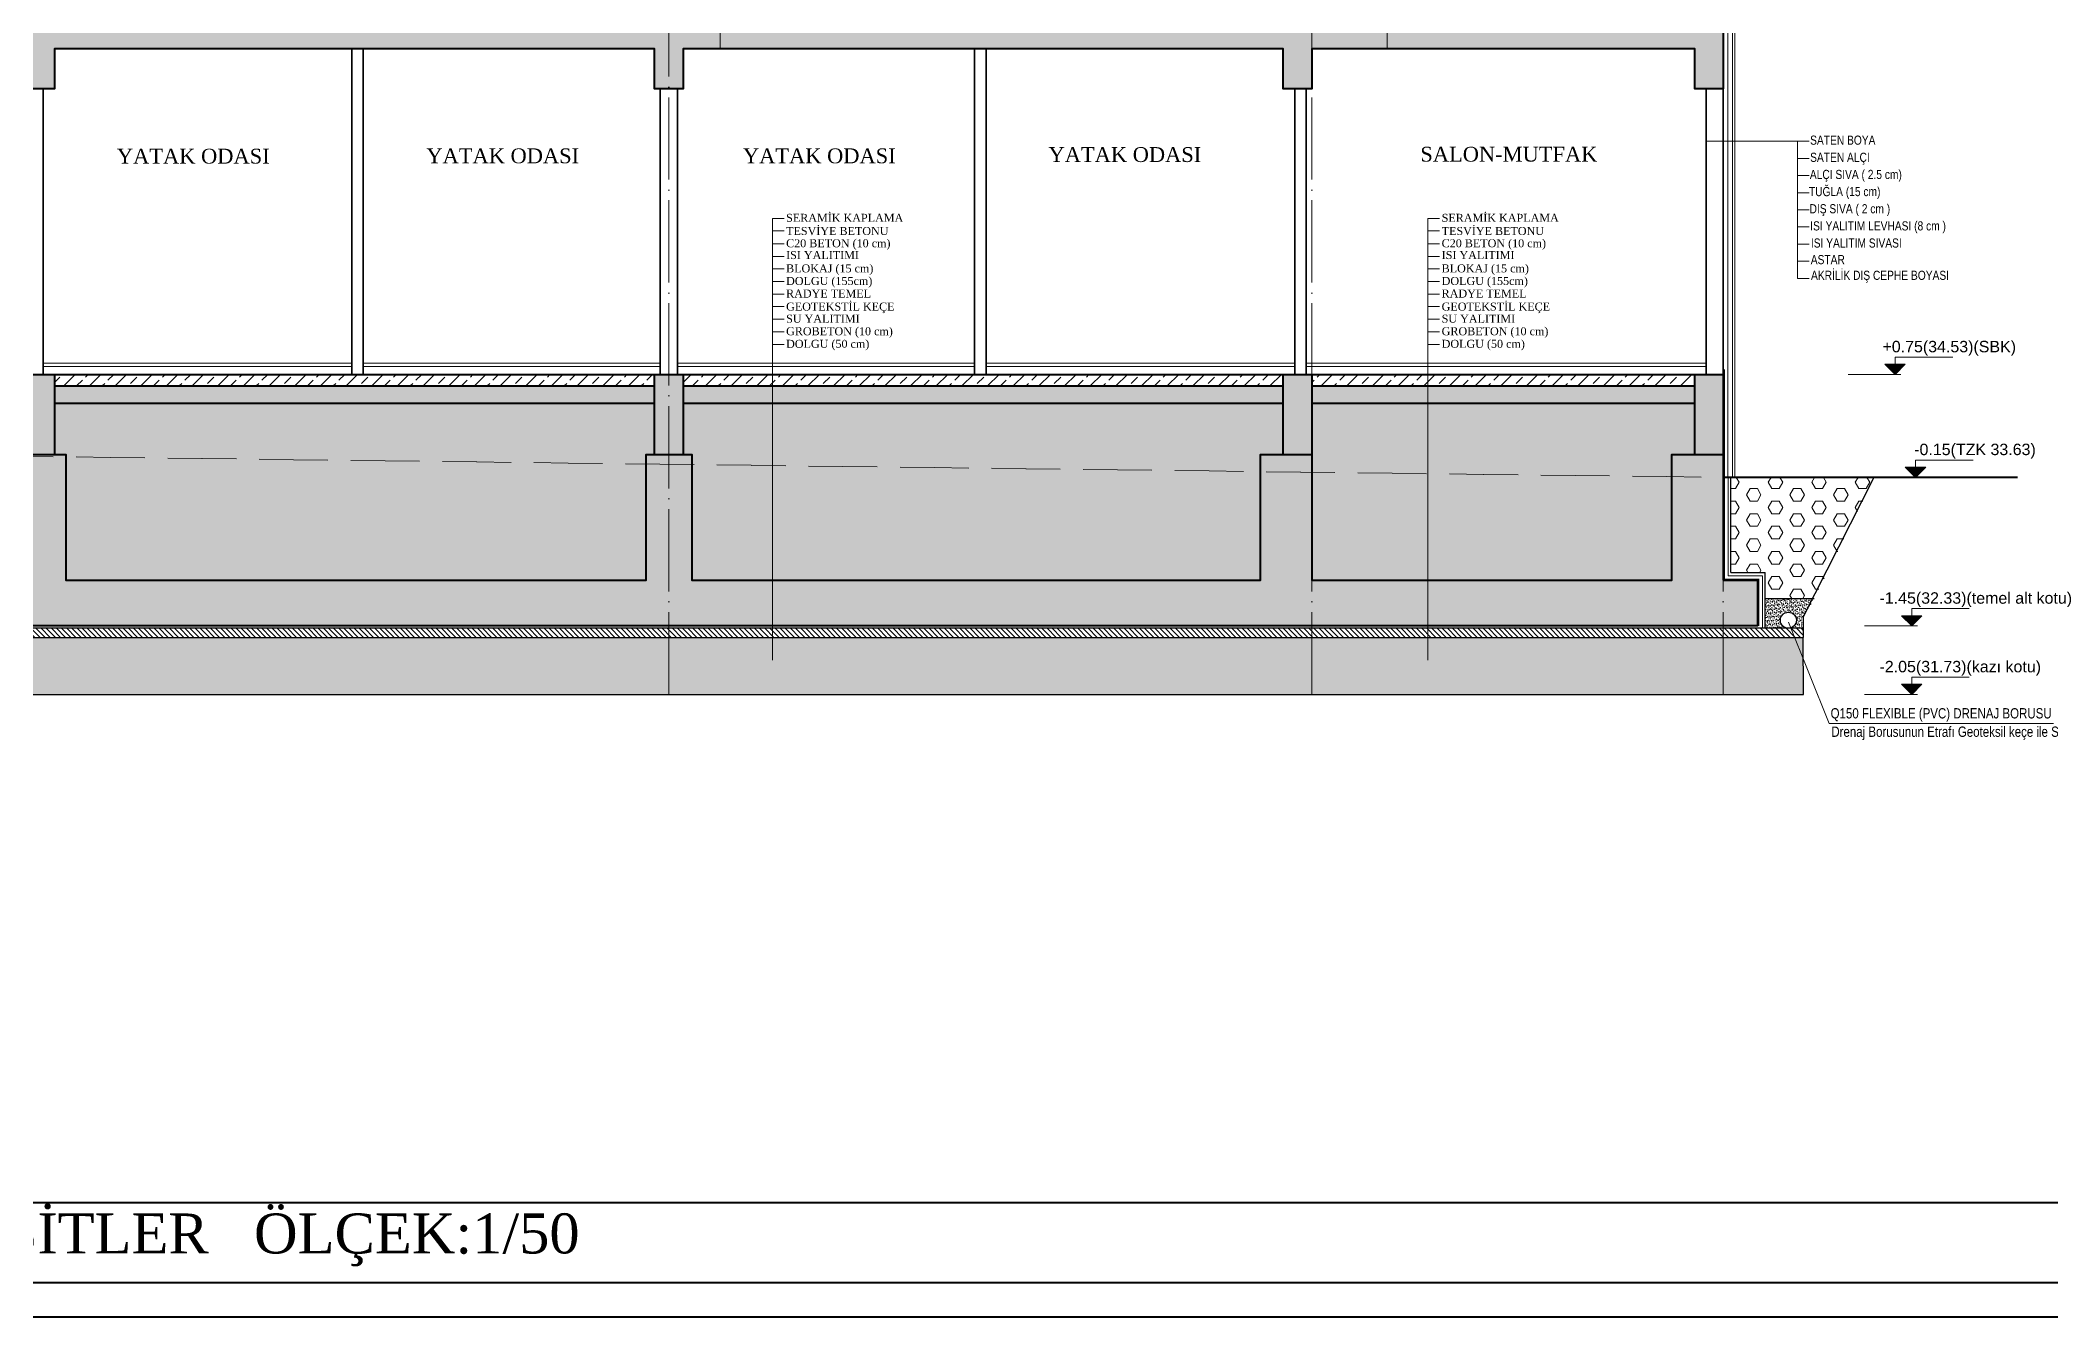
# Model space of a CAD drawing. Header units: millimetres. Extents: x 11587 to 81192, y -36083 to -25300.
# Drawn here: x 52709 to 54468, y -28300 to -27183 of the extents above; entities that cross this region are included whole.
import ezdxf

# ---------------------------------------------------------------- set-up
doc = ezdxf.new("R2010")
doc.units = ezdxf.units.MM
for name, pattern in [('AKS', [30, 24, -3, 0, -3]), ('IZDUSUM1', [20, 7.5, -5, 7.5, 0]), ('STRICHPUNKTX2', [2, 1, -0.5, 0, -0.5])]:
    doc.linetypes.add(name, pattern=pattern)
for name, color, linetype, lineweight in [('A-detay-yalıtım', 193, 'Continuous', 5), ('rtm-aks yeni', 7, 'AKS', 20), ('rtm-antet yazı-03', 233, 'Continuous', 30), ('rtm-antet-02', 140, 'Continuous', 40), ('rtm-beton', 102, 'Continuous', 25), ('rtm-duv tugla', 22, 'Continuous', 35), ('rtm-izdusum-üst kalın', 211, 'IZDUSUM1', 15), ('rtm-kesit katmanı-04', 33, 'Continuous', 25), ('rtm-kplm dos-seramik', 13, 'Continuous', 9), ('rtm-mhl-yazı-adı', 150, 'Continuous', 30), ('rtm-mhl-yazı-malzeme', 253, 'Continuous', 13), ('rtm-olcu-iç 01', 7, 'Continuous', 20), ('rtm-sembol kot yazı', 7, 'Continuous', 20), ('rtm-sembol malzeme cizgisi', 242, 'Continuous', 20), ('rtm-symbol lvl', 242, 'Continuous', 20), ('rtm-sıva', 252, 'Continuous', 15), ('rtm-tarama-betonarme', 51, 'Continuous', 15), ('rtm-tarama-cakil', 8, 'Continuous', 5), ('rtm-tas_betonarme', 50, 'Continuous', 40), ('rtm-ylt-sürme', 4, 'Continuous', 5)]:
    doc.layers.add(name, color=color, linetype=linetype, lineweight=lineweight)
doc.layers.add('Tarama', color=7, linetype='Continuous')
doc.styles.add('A', font='times.ttf', dxfattribs={"height": 20})
doc.styles.add('ARIAL', font='times.ttf')
doc.styles.add('KT-isocpeur', font='arial.ttf', dxfattribs={"height": 10})
doc.styles.get("Standard").update_dxf_attribs({"font": 'arial.ttf'})
doc.linetypes.add('BATTING', pattern='A,0.00254,-2.54,[134,ltypeshp.shx,S=2.54,R=0,X=-2.54,Y=0],-5.08,[134,ltypeshp.shx,S=2.54,R=180,X=2.54,Y=0],-2.54', length=10.16254)
pattern_1 = [(45, (63294.627, 13305.797), (-11.22532, 11.22532), []), (45, (63305.852, 13305.797), (-11.22532, 11.22532), [7.9375, -3.96875])]
pattern_2 = [(45, (16867.01, -6996.657), (-11.22532, 11.22532), []), (45, (16878.235, -6996.657), (-11.22532, 11.22532), [7.9375, -3.96875])]
pattern_3 = [(0, (16867.01, -6996.657), (0, 10.9985226), [6.35, -12.7]), (120, (16867.01, -6996.657), (-9.525, -5.4992613), [6.35, -12.7]), (60, (16873.36, -6996.657), (-9.525, 5.4992613), [6.35, -12.7])]

msp = doc.modelspace()

# ---------------------------------------------------------------- hatches: boundary and pattern name
at = {"layer": 'rtm-olcu-iç 01'}
h = msp.add_hatch(dxfattribs=at)
h.set_pattern_fill('AR-CONC', color=256, scale=0.2, style=0)
h.set_pattern_definition([(50, (-427787.035, -4533345.17), (36.4369338, -3.1878171), [3.81, -41.91]), (355, (-427787.035, -4533345.17), (-7.0486843, 38.21136905), [3.048, -33.52811683]), (100.4514447, (-427783.998, -4533345.435), (29.38824942, 35.02355038), [3.23800176, -35.61804892]), (46.1842, (-427787.035, -4533335.01), (54.2158082, -8.4084656), [5.715, -62.865]), (96.6355576, (-427782.517, -4533335.71), (47.4808268, 49.4852249), [4.8570046, -53.4271216]), (351.1841512, (-427787.035, -4533335.01), (47.4808268, 49.4852249), [4.5719934, -50.2919464]), (21, (-427781.955, -4533337.55), (30.32287825, -20.45303964), [3.81, -41.91]), (326, (-427781.955, -4533337.55), (12.36040567, 36.83759322), [3.048, -33.528]), (71.451445, (-427779.428, -4533339.254), (42.68328386, 16.38455378), [3.23800176, -35.61798752]), (37.5, (-427787.035, -4533345.17), (0.61772065, 16.911007775), [0, -33.1216, 0, -34.036, 0, -33.655]), (7.5, (-427787.035, -4533345.17), (13.3639325, 20.036114964), [0, -19.4056, 0, -32.3596, 0, -12.827]), (327.5, (-427798.363, -4533345.17), (27.118119033, -1.1457488), [0, -12.7, 0, -39.624, 0, -52.578]), (317.5, (-427803.443, -4533345.17), (29.62583628, 5.08529821), [0, -16.51, 0, -26.3144, 0, -37.338])])
h.paths.add_polyline_path([(49256.59, -27755.03), (54251.62, -27755.03), (54251.62, -27705.03), (49256.59, -27705.03)])
at = {"layer": 'rtm-symbol lvl'}
for points in [[(54322.96, -27466.12), (54331.87, -27475.03), (54340.78, -27466.12)], [(54322.96, -27466.12), (54331.87, -27475.03), (54340.78, -27466.12)], [(54340.83, -27556.12), (54349.74, -27565.03), (54358.65, -27556.12)], [(54340.83, -27556.12), (54349.74, -27565.03), (54358.65, -27556.12)], [(54337.52, -27686.12), (54346.43, -27695.03), (54355.34, -27686.12)], [(54337.52, -27686.12), (54346.43, -27695.03), (54355.34, -27686.12)], [(54337.52, -27746.12), (54346.43, -27755.03), (54355.34, -27746.12)], [(54337.52, -27746.12), (54346.43, -27755.03), (54355.34, -27746.12)]]:
    msp.add_hatch(color=256, dxfattribs=at).paths.add_polyline_path(points)
at = {"layer": 'rtm-tarama-betonarme', "ltscale": 1.5}
h = msp.add_hatch(dxfattribs=at)
h.set_pattern_fill('ANSI33', color=256, scale=2.5, style=0)
h.set_pattern_definition(pattern_1)
h.paths.add_polyline_path([(52331.59, -27225.03), (52356.59, -27225.03), (52356.59, -27190.03), (52696.59, -27190.03), (52696.59, -27225.03), (52721.59, -27225.03), (52721.59, -27190.03), (53246.59, -27190.03), (53246.59, -27225.03), (53271.59, -27225.03), (53271.59, -27190.03), (53796.59, -27190.03), (53796.59, -27225.03), (53821.59, -27225.03), (53821.59, -27190.03), (54156.59, -27190.03), (54156.59, -27225.03), (54181.59, -27225.03), (54181.59, -27175.03), (51421.59, -27175.03), (51421.59, -27225.03), (51446.59, -27225.03), (51446.59, -27190.03), (51966.59, -27190.03), (51966.59, -27225.03), (51991.59, -27225.03), (51991.59, -27190.03), (52331.59, -27190.03)])
h = msp.add_hatch(dxfattribs=at)
h.set_pattern_fill('ANSI33', color=256, scale=2.5, style=0)
h.set_pattern_definition([(45, (16867.01, -6966.657), (-11.22532, 11.22532), []), (45, (16878.235, -6966.657), (-11.22532, 11.22532), [7.9375, -3.96875])])
h.paths.add_polyline_path([(51446.59, -27475.03), (51421.59, -27475.03), (51421.59, -27545.03), (51446.59, -27545.03)])
h.paths.add_polyline_path([(51966.59, -27545.03), (51991.59, -27545.03), (51991.59, -27475.03), (51966.59, -27475.03)])
h.paths.add_polyline_path([(52331.59, -27545.03), (52356.59, -27545.03), (52356.59, -27475.03), (52331.59, -27475.03)])
h.paths.add_polyline_path([(52696.59, -27545.03), (52721.59, -27545.03), (52721.59, -27475.03), (52696.59, -27475.03)])
h.paths.add_polyline_path([(53271.59, -27475.03), (53246.59, -27475.03), (53246.59, -27545.03), (53271.59, -27545.03)])
h.paths.add_polyline_path([(53821.59, -27475.03), (53796.59, -27475.03), (53796.59, -27545.03), (53821.59, -27545.03)])
h.paths.add_polyline_path([(54181.59, -27475.03), (54156.59, -27475.03), (54156.59, -27545.03), (54181.59, -27545.03)])
h = msp.add_hatch(dxfattribs=at)
h.set_pattern_fill('ANSI33', color=256, scale=2.5, style=0)
h.set_pattern_definition(pattern_2)
h.paths.add_polyline_path([(53246.59, -27485.03), (53246.59, -27475.03), (52721.59, -27475.03), (52721.59, -27485.03)])
h.paths.add_polyline_path([(52696.59, -27485.03), (52696.59, -27475.03), (52356.59, -27475.03), (52356.59, -27485.03)])
h = msp.add_hatch(dxfattribs=at)
h.set_pattern_fill('ANSI33', color=256, scale=2.5, style=0)
h.set_pattern_definition(pattern_2)
h.paths.add_polyline_path([(53821.59, -27475.03), (53821.59, -27485.03), (54156.59, -27485.03), (54156.59, -27475.03)])
h.paths.add_polyline_path([(53271.59, -27475.03), (53271.59, -27485.03), (53796.59, -27485.03), (53796.59, -27475.03)])
h = msp.add_hatch(dxfattribs=at)
h.set_pattern_fill('ANSI33', color=256, scale=2.5, style=0)
h.set_pattern_definition(pattern_1)
h.paths.add_polyline_path([(51421.59, -27655.03), (51171.59, -27655.03), (51171.59, -27545.03), (51126.59, -27545.03), (51126.59, -27655.03), (50816.59, -27655.03), (50816.59, -27545.03), (50776.59, -27545.03), (50776.59, -27655.03), (50269.09, -27655.03), (50269.09, -27545.03), (50229.09, -27545.03), (50229.09, -27655.03), (49731.59, -27655.03), (49731.59, -27545.03), (49686.59, -27545.03), (49686.59, -27655.03), (49371.59, -27655.03), (49371.59, -27545.03), (49326.59, -27545.03), (49326.59, -27655.03), (49296.59, -27655.03), (49296.59, -27695.03), (54211.59, -27695.03), (54211.59, -27655.03), (54181.59, -27655.03), (54181.59, -27545.03), (54136.59, -27545.03), (54136.59, -27655.03), (53821.59, -27655.03), (53821.59, -27545.03), (53776.59, -27545.03), (53776.59, -27655.03), (53279.09, -27655.03), (53279.09, -27545.03), (53239.09, -27545.03), (53239.09, -27655.03), (52731.59, -27655.03), (52731.59, -27545.03), (52691.59, -27545.03), (52691.59, -27655.03), (52366.59, -27655.03), (52366.59, -27545.03), (52321.59, -27545.03), (52321.59, -27655.03), (51996.59, -27655.03), (51996.59, -27545.03), (51956.59, -27545.03), (51956.59, -27655.03), (51466.59, -27655.03), (51466.59, -27545.03), (51421.59, -27545.03)])
at = {"layer": 'rtm-tarama-cakil'}
h = msp.add_hatch(dxfattribs=at)
h.set_pattern_fill('AR-CONC', color=256, scale=0.1, style=0)
h.set_pattern_definition([(50, (16867.01, -6996.657), (18.218467, -1.5939086), [1.905, -20.955]), (355, (16867.01, -6996.657), (-3.524342, 19.1056845), [1.524, -16.7640584]), (100.451445, (16868.528, -6996.79), (14.694125, 17.511775), [1.619001, -17.8090245]), (46.1842, (16867.01, -6991.577), (27.107904, -4.204233), [2.8575, -31.4325]), (96.63556, (16869.27, -6991.927), (23.740413, 24.742612), [2.428502, -26.71356]), (351.18415, (16867.01, -6991.577), (23.740413, 24.742612), [2.285997, -25.145973]), (21, (16869.55, -6992.847), (15.161439, -10.22652), [1.905, -20.955]), (326, (16869.55, -6992.847), (6.180203, 18.418797), [1.524, -16.764]), (71.451445, (16870.814, -6993.699), (21.341642, 8.192277), [1.619001, -17.808994]), (37.5, (16867.01, -6996.6566), (0.3088603, 8.4555039), [0, -16.5608, 0, -17.018, 0, -16.8275]), (7.5, (16867.01, -6996.657), (6.6819663, 10.0180575), [0, -9.7028, 0, -16.1798, 0, -6.4135]), (327.5, (16861.346, -6996.6566), (13.5590595, -0.5728744), [0, -6.35, 0, -19.812, 0, -26.289]), (317.5, (16858.806, -6996.657), (14.812918, 2.542649), [0, -8.255, 0, -13.1572, 0, -18.669])])
h.paths.add_polyline_path([(51966.59, -27500.03), (51966.59, -27485.03), (51446.59, -27485.03), (51446.59, -27500.03)])
h.paths.add_polyline_path([(52331.59, -27500.03), (52331.59, -27485.03), (51991.59, -27485.03), (51991.59, -27500.03)])
h.paths.add_polyline_path([(52356.59, -27485.03), (52356.59, -27500.03), (52696.59, -27500.03), (52696.59, -27485.03)])
h.paths.add_polyline_path([(53246.59, -27500.03), (53246.59, -27485.03), (52721.59, -27485.03), (52721.59, -27500.03)])
h.paths.add_polyline_path([(53796.59, -27500.03), (53796.59, -27485.03), (53271.59, -27485.03), (53271.59, -27500.03)])
h.paths.add_polyline_path([(54156.59, -27500.03), (54156.59, -27485.03), (53821.59, -27485.03), (53821.59, -27500.03)])
h = msp.add_hatch(dxfattribs=at)
h.set_pattern_fill('HEX', color=256, scale=2, style=0)
h.set_pattern_definition(pattern_3)
h.paths.add_polyline_path([(51446.59, -27500.03), (51446.59, -27545.03), (51466.59, -27545.03), (51466.59, -27655.03), (51956.59, -27655.03), (51956.59, -27545.03), (51966.59, -27545.03), (51966.59, -27500.03)])
h.paths.add_polyline_path([(51991.59, -27500.03), (51991.59, -27545.03), (51996.59, -27545.03), (51996.59, -27655.03), (52321.59, -27655.03), (52321.59, -27545.03), (52331.59, -27545.03), (52331.59, -27500.03)])
h.paths.add_polyline_path([(52691.59, -27655.03), (52691.59, -27545.03), (52696.59, -27545.03), (52696.59, -27500.03), (52356.59, -27500.03), (52356.59, -27545.03), (52366.59, -27545.03), (52366.59, -27655.03)])
h.paths.add_polyline_path([(53239.09, -27655.03), (53239.09, -27545.03), (53246.59, -27545.03), (53246.59, -27500.03), (52721.59, -27500.03), (52721.59, -27545.03), (52731.59, -27545.03), (52731.59, -27655.03)])
h.paths.add_polyline_path([(53271.59, -27500.03), (53271.59, -27545.03), (53279.09, -27545.03), (53279.09, -27655.03), (53776.59, -27655.03), (53776.59, -27545.03), (53796.59, -27545.03), (53796.59, -27500.03)])
h.paths.add_polyline_path([(54136.59, -27655.03), (54136.59, -27545.03), (54156.59, -27545.03), (54156.59, -27500.03), (53821.59, -27500.03), (53821.59, -27545.03), (53821.59, -27655.03)])
h = msp.add_hatch(dxfattribs=at)
h.set_pattern_fill('HEX', color=256, scale=2, style=0)
h.set_pattern_definition(pattern_3)
h.paths.add_polyline_path([(54313.95, -27565.03), (54188.29, -27565.03), (54188.29, -27648.33), (54218.29, -27648.33), (54218.29, -27671.03), (54261.2, -27671.03)])
h = msp.add_hatch(dxfattribs=at)
h.set_pattern_fill('AR-SAND', color=256, scale=0.05, style=0)
h.set_pattern_definition([(37.5, (-2490.4775, -9906.6142), (-0.080001565, 2.447066187), [0, -1.9304, 0, -2.159, 0, -2.06375]), (7.5, (-2490.4775, -9906.6142), (2.24761642, 3.5841255), [0, -1.0414, 0, -1.7399, 0, -0.66675]), (327.5, (-2492.0396, -9906.6142), (3.95496185, 0.00718592), [0, -0.635, 0, -2.286, 0, -2.9845]), (317.5, (-2492.0396, -9906.6142), (3.81778226, 1.11464662), [0, -0.3175, 0, -1.4986, 0, -1.7145])])
edge = h.paths.add_edge_path()
edge.add_line((54218.3, -27671.03), (54261.2, -27671.03))
edge.add_line((54261.2, -27671.03), (54251.6, -27687.03))
edge.add_line((54251.6, -27687.03), (54251.6, -27697.04))
edge.add_line((54251.6, -27697.04), (54238.5, -27697.03))
edge.add_arc((54238.5, -27690.03), 7, 270, 360)
edge.add_arc((54238.5, -27690.03), 7, 360, 540)
edge.add_arc((54238.5, -27690.03), 7, 540, 630)
edge.add_line((54238.5, -27697.03), (54218.3, -27697.03))
edge.add_line((54218.3, -27697.03), (54218.3, -27671.03))
at = {"layer": 'Tarama'}
h = msp.add_hatch(dxfattribs=at)
h.set_pattern_fill('ANSI31', color=256, angle=90, style=0)
h.set_pattern_definition([(135, (-503844.1515, -4541602.1407), (-2.2450640303, -2.2450640303), [])])
h.paths.add_polyline_path([(49256.59, -27697.03), (49256.59, -27705.03), (54251.6, -27705.03), (54251.6, -27697.03)])

# ---------------------------------------------------------------- linework, layer by layer
at = {"layer": 'A-detay-yalıtım', "linetype": 'BATTING', "ltscale": 0.35}
msp.add_lwpolyline([(54185.59, -27565.03), (54185.59, -26590.03)], dxfattribs=at)
at = {"layer": 'A-detay-yalıtım', "linetype": 'BATTING', "ltscale": 0.2}
for points in [[(54185.79, -27651.33), (54185.79, -27565.03)], [(54185.79, -27651.33), (54215.79, -27651.33)], [(54215.79, -27697.03), (54215.79, -27651.33)]]:
    msp.add_lwpolyline(points, dxfattribs=at)
at = {"layer": 'rtm-aks yeni', "ltscale": 3}
for p, q in [((53259.09, -27755.03), (53259.09, -25974.16)), ((53821.59, -27755.03), (53821.59, -25974.16)), ((54181.59, -27755.03), (54181.59, -25974.16))]:
    msp.add_line(p, q, dxfattribs=at)
at = {"layer": 'rtm-antet-02'}
for points in [[(48726.59, -25299.55), (48726.59, -28299.55), (57226.59, -28299.55), (57226.59, -25299.55), (48726.59, -25299.55)], [(48756.59, -28199.55), (57196.59, -28199.55)]]:
    msp.add_lwpolyline(points, dxfattribs=at)
msp.add_lwpolyline([(48756.59, -25329.55), (48756.59, -28269.55), (57196.59, -28269.55), (57196.59, -25329.55)], close=True, dxfattribs=at)
at = {"layer": 'rtm-beton'}
msp.add_line((54251.6, -27697.03), (49256.59, -27697.03), dxfattribs=at)
for points in [[(49256.59, -27697.03), (49256.59, -27755.03), (54251.62, -27755.03), (54251.6, -27705.03)], [(54251.6, -27697.03), (54251.6, -27705.03)], [(49256.59, -27705.03), (54251.6, -27705.03)]]:
    msp.add_lwpolyline(points, dxfattribs=at)
at = {"layer": 'rtm-duv tugla'}
for points in [[(52981.59, -27190.03), (52981.59, -27475.03)], [(52991.59, -27190.03), (52991.59, -27475.03)], [(53526.59, -27190.03), (53526.59, -27475.03)], [(53536.59, -27190.03), (53536.59, -27475.03)], [(52711.59, -27225.03), (52711.59, -27475.03)], [(53251.59, -27225.03), (53251.59, -27475.03)], [(53266.59, -27225.03), (53266.59, -27475.03)], [(53806.59, -27225.03), (53806.59, -27475.03)], [(53816.59, -27225.03), (53816.59, -27475.03)], [(54166.59, -27225.03), (54166.59, -27475.03)], [(54181.59, -27225.03), (54181.59, -27475.03)]]:
    msp.add_lwpolyline(points, dxfattribs=at)
at = {"layer": 'rtm-izdusum-üst kalın', "ltscale": 4}
msp.add_lwpolyline([(49326.59, -27505.03), (54181.59, -27565.03)], dxfattribs=at)
at = {"layer": 'rtm-kesit katmanı-04'}
for points in [[(54188.29, -27648.33), (54188.29, -27565.03)], [(54313.36, -27565.03), (54251.6, -27687.03), (54251.6, -27697.03)], [(54188.29, -27648.33), (54218.29, -27648.33)], [(54218.29, -27697.03), (54218.29, -27648.33)], [(54218.3, -27671.03), (54261.2, -27671.03)]]:
    msp.add_lwpolyline(points, dxfattribs=at)
msp.add_circle((54238.5, -27690.03), 7, dxfattribs=at)
at = {"layer": 'rtm-kplm dos-seramik'}
for points in [[(52981.59, -27465.03), (52711.59, -27465.03)], [(52981.59, -27468.03), (52711.59, -27468.03)], [(53251.59, -27465.03), (52991.59, -27465.03)], [(53251.59, -27468.03), (52991.59, -27468.03)], [(53526.59, -27465.03), (53266.59, -27465.03)], [(53526.59, -27468.03), (53266.59, -27468.03)], [(53806.59, -27465.03), (53536.59, -27465.03)], [(53806.59, -27468.03), (53536.59, -27468.03)], [(54166.59, -27465.03), (53816.59, -27465.03)], [(54166.59, -27468.03), (53816.59, -27468.03)]]:
    msp.add_lwpolyline(points, dxfattribs=at)
at = {"layer": 'rtm-sembol malzeme cizgisi'}
for p, q in [((54166.59, -27270.96), (54256.59, -27270.96)), ((54246.41, -27285.96), (54256.59, -27285.96)), ((54246.41, -27300.96), (54256.59, -27300.96)), ((54246.41, -27315.96), (54256.59, -27315.96)), ((54246.41, -27330.96), (54256.59, -27330.96)), ((53349.69, -27725.06), (53349.69, -27338.43)), ((53349.69, -27338.43), (53359.88, -27338.43)), ((53349.69, -27349.43), (53359.88, -27349.43)), ((53923.21, -27725.06), (53923.21, -27338.43)), ((53923.21, -27338.43), (53933.4, -27338.43)), ((53923.21, -27349.43), (53933.4, -27349.43)), ((54246.41, -27345.96), (54256.59, -27345.96)), ((53349.69, -27360.68), (53359.88, -27360.68)), ((53923.21, -27360.68), (53933.4, -27360.68)), ((54246.41, -27360.96), (54256.59, -27360.96)), ((53349.69, -27371.68), (53359.88, -27371.68)), ((53349.69, -27382.68), (53359.88, -27382.68)), ((53923.21, -27371.68), (53933.4, -27371.68)), ((53923.21, -27382.68), (53933.4, -27382.68)), ((54246.41, -27375.96), (54256.59, -27375.96)), ((53349.69, -27393.68), (53359.88, -27393.68)), ((53349.69, -27404.68), (53359.88, -27404.68)), ((53923.21, -27393.68), (53933.4, -27393.68)), ((53923.21, -27404.68), (53933.4, -27404.68)), ((54246.41, -27390.96), (54256.59, -27390.96)), ((53349.69, -27415.68), (53359.88, -27415.68)), ((53923.21, -27415.68), (53933.4, -27415.68)), ((53349.69, -27426.68), (53359.88, -27426.68)), ((53349.69, -27437.68), (53359.88, -27437.68)), ((53923.21, -27426.68), (53933.4, -27426.68)), ((53923.21, -27437.68), (53933.4, -27437.68)), ((53349.69, -27448.68), (53359.88, -27448.68)), ((53923.21, -27448.68), (53933.4, -27448.68))]:
    msp.add_line(p, q, dxfattribs=at)
for points in [[(53303.91, -27190.03), (53303.91, -27084.5)], [(53887.57, -27190.03), (53887.57, -27084.5)], [(54246.41, -27270.96), (54246.41, -27390.96)], [(54238.5, -27691.8), (54274.26, -27780.35), (54470.51, -27780.35)]]:
    msp.add_lwpolyline(points, dxfattribs=at)
at = {"layer": 'rtm-symbol lvl'}
for p, q in [((54290.71, -27475.03), (54336.87, -27475.03)), ((54308.57, -27565.03), (54354.74, -27565.03)), ((54305.26, -27695.03), (54351.43, -27695.03)), ((54305.26, -27755.03), (54351.43, -27755.03))]:
    msp.add_line(p, q, dxfattribs=at)
for points in [[(54322.96, -27466.12), (54331.87, -27475.03), (54340.78, -27466.12)], [(54322.96, -27466.12), (54331.87, -27475.03), (54340.78, -27466.12)], [(54340.83, -27556.12), (54349.74, -27565.03), (54358.65, -27556.12)], [(54340.83, -27556.12), (54349.74, -27565.03), (54358.65, -27556.12)], [(54337.52, -27686.12), (54346.43, -27695.03), (54355.34, -27686.12)], [(54337.52, -27686.12), (54346.43, -27695.03), (54355.34, -27686.12)], [(54337.52, -27746.12), (54346.43, -27755.03), (54355.34, -27746.12)], [(54337.52, -27746.12), (54346.43, -27755.03), (54355.34, -27746.12)]]:
    msp.add_lwpolyline(points, close=True, dxfattribs=at)
for points in [[(54382.27, -27459.91), (54331.87, -27459.91), (54331.87, -27475.03)], [(54400.14, -27549.91), (54349.74, -27549.91), (54349.74, -27565.03)], [(54396.83, -27679.91), (54346.43, -27679.91), (54346.43, -27695.03)], [(54396.83, -27739.91), (54346.43, -27739.91), (54346.43, -27755.03)]]:
    msp.add_lwpolyline(points, dxfattribs=at)
at = {"layer": 'rtm-sıva'}
for points in [[(54189.59, -27565.03), (54189.59, -26590.03)], [(54191.59, -27565.03), (54191.59, -26592.03)]]:
    msp.add_lwpolyline(points, dxfattribs=at)
at = {"layer": 'rtm-tas_betonarme'}
for points in [[(54181.59, -27175.03), (54181.59, -27225.03), (54156.59, -27225.03), (54156.59, -27190.03), (53821.59, -27190.03), (53821.59, -27225.03), (53796.59, -27225.03), (53796.59, -27190.03), (53271.59, -27190.03), (53271.59, -27225.03), (53246.59, -27225.03), (53246.59, -27190.03), (52721.59, -27190.03), (52721.59, -27225.03), (52696.59, -27225.03)], [(52696.59, -27545.03), (52696.59, -27475.03), (52721.59, -27475.03), (52721.59, -27545.03)], [(52721.59, -27475.03), (53246.59, -27475.03)], [(53246.59, -27545.03), (53246.59, -27475.03), (53271.59, -27475.03), (53271.59, -27545.03)], [(53271.59, -27475.03), (53796.59, -27475.03)], [(53796.59, -27545.03), (53796.59, -27475.03), (53821.59, -27475.03), (53821.59, -27545.03)], [(53821.59, -27475.03), (54156.59, -27475.03)], [(54156.59, -27545.03), (54156.59, -27475.03), (54181.59, -27475.03), (54181.59, -27545.03)], [(52721.59, -27485.03), (53246.59, -27485.03)], [(53271.59, -27485.03), (53796.59, -27485.03)], [(53821.59, -27485.03), (54156.59, -27485.03)], [(52721.59, -27500.03), (53246.59, -27500.03)], [(53271.59, -27500.03), (53796.59, -27500.03)], [(53821.59, -27500.03), (54156.59, -27500.03)], [(52691.59, -27545.03), (52731.59, -27545.03), (52731.59, -27655.03), (53239.09, -27655.03), (53239.09, -27545.03), (53279.09, -27545.03), (53279.09, -27655.03), (53776.59, -27655.03), (53776.59, -27545.03), (53821.59, -27545.03), (53821.59, -27655.03), (54136.59, -27655.03), (54136.59, -27545.03), (54181.59, -27545.03), (54181.59, -27655.03)], [(54438.9, -27565.03), (54181.59, -27565.03)], [(54181.59, -27655.03), (54211.59, -27655.03), (54211.59, -27695.03), (49296.59, -27695.03)]]:
    msp.add_lwpolyline(points, dxfattribs=at)
at = {"layer": 'rtm-ylt-sürme', "linetype": 'STRICHPUNKTX2', "ltscale": 10, "const_width": 0.865}
for points in [[(54182.59, -27470.54), (54182.59, -27654.03)], [(54182.59, -27654.03), (54212.59, -27654.03), (54212.59, -27695.03)]]:
    msp.add_lwpolyline(points, dxfattribs=at)

# ---------------------------------------------------------------- texts
at = {"layer": 'rtm-antet yazı-03', "linetype": 'ByBlock', "insert": (52606.89, -28209.12), "char_height": 35, "width": 2134.432, "attachment_point": 1, "style": 'A'}
msp.add_mtext('KESİTLER   ÖLÇEK:1/50', dxfattribs=at)
at = {"layer": 'rtm-mhl-yazı-adı', "style": 'ARIAL'}
for s, p in [('YATAK ODASI', (52776.18, -27290.48)), ('YATAK ODASI', (53046.94, -27290.2)), ('YATAK ODASI', (53323.88, -27290.2)), ('YATAK ODASI', (53591.25, -27289.08)), ('SALON-MUTFAK', (53916.53, -27288.77))]:
    msp.add_text(s, height=13, dxfattribs=at).set_placement(p)
at = {"layer": 'rtm-mhl-yazı-malzeme', "width": 0.8}
for s, height, p in [('SATEN BOYA', 8, (54257.56, -27273.99)), ('SATEN ALÇI', 8, (54257.56, -27288.99)), ('ALÇI SIVA ( 2.5 cm)', 8, (54257.32, -27303.99)), ('TUĞLA (15 cm)', 8, (54256.49, -27318.99)), ('DIŞ SIVA ( 2 cm )', 8, (54257.04, -27333.99)), (' ISI YALITIM LEVHASI (8 cm )', 8, (54255.15, -27348.99)), ('ISI YALITIM SIVASI', 8, (54258.22, -27363.99)), ('ASTAR', 8, (54258.11, -27378.51)), ('AKRİLİK DIŞ CEPHE BOYASI', 8, (54258.35, -27392.24)), ('Q150 FLEXIBLE (PVC) DRENAJ BORUSU ', 9, (54275.47, -27776)), ('Drenaj Borusunun Etrafı Geoteksil keçe ile Sarılacaktır.', 9, (54276.11, -27792.09))]:
    msp.add_text(s, height=height, dxfattribs=at).set_placement(p)
at = {"layer": 'rtm-mhl-yazı-malzeme', "style": 'ARIAL'}
for s, p in [('SERAMİK KAPLAMA', (53361.66, -27341.45)), ('SERAMİK KAPLAMA', (53935.18, -27341.45)), ('TESVİYE BETONU ', (53361.66, -27352.97)), ('TESVİYE BETONU ', (53935.18, -27352.97)), ('ISI YALITIMI ', (53361.66, -27374.03)), ('C20 BETON (10 cm) ', (53361.66, -27363.7)), ('ISI YALITIMI ', (53935.18, -27374.03)), ('C20 BETON (10 cm) ', (53935.18, -27363.7)), ('BLOKAJ (15 cm)', (53361.66, -27385.7)), ('BLOKAJ (15 cm)', (53935.18, -27385.7)), ('DOLGU (155cm) ', (53361.66, -27396.7)), ('RADYE TEMEL', (53361.66, -27407.7)), ('DOLGU (155cm) ', (53935.18, -27396.7)), ('RADYE TEMEL', (53935.18, -27407.7)), ('GEOTEKSTİL KEÇE ', (53361.66, -27419.11)), ('SU YALITIMI ', (53361.66, -27429.7)), ('GEOTEKSTİL KEÇE ', (53935.18, -27419.11)), ('SU YALITIMI ', (53935.18, -27429.7)), ('GROBETON (10 cm)', (53361.66, -27440.7)), ('GROBETON (10 cm)', (53935.18, -27440.7)), ('DOLGU (50 cm)', (53361.66, -27451.7)), ('DOLGU (50 cm)', (53935.18, -27451.7))]:
    msp.add_text(s, height=7, dxfattribs=at).set_placement(p)
at = {"layer": 'rtm-sembol kot yazı', "style": 'KT-isocpeur'}
for s, p in [('+0.75(34.53)(SBK)', (54320.84, -27455.6, -240.41)), ('-0.15(TZK 33.63)', (54348.61, -27545.6, -240.41)), ('-1.45(32.33)(temel alt kotu)', (54318.24, -27675.6, -240.41)), ('-2.05(31.73)(kazı kotu)', (54318.24, -27735.6, -240.41))]:
    msp.add_text(s, height=10, dxfattribs=at).set_placement(p)

doc.saveas('drawing.dxf')
